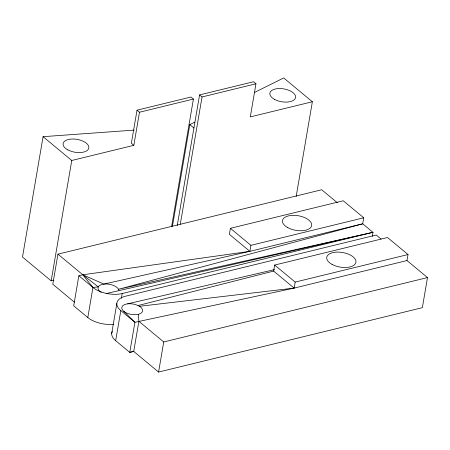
<?xml version="1.0" encoding="UTF-8"?>
<svg xmlns="http://www.w3.org/2000/svg" width="450" height="450" viewBox="0 0 450 450"><rect width="100%" height="100%" fill="white"/><g stroke="black" fill="none" stroke-linecap="round" stroke-linejoin="round"><path stroke-width="0.67" d="M134.213 130.106L43.076 136.676L22.5 257.051L51.182 280.862L53.916 280.192M51.182 280.862L71.758 160.481L43.076 136.676M337.354 202.753L321.699 189.759L57.938 254.149L52.791 284.243L74.407 302.186M372.268 236.419L372.971 232.318L362.717 223.808L249.874 251.353L82.794 274.781L78.846 275.749L73.704 305.843L87.806 317.548A21.15 10.575 9.7 0 0 113.496 324.242M87.806 317.548L92.948 287.454L82.794 274.781L57.938 254.149M137.019 110.188L131.361 143.291L133.824 145.333L139.483 112.23L137.019 110.188L190.941 97.026L193.404 99.067L171.658 226.277M111.684 333.613L116.826 303.519M121.365 298.322L122.181 293.535L372.971 232.318L118.519 289.282L362.717 223.808L363.746 217.789L343.238 200.762L230.394 228.308L229.371 234.326L249.874 251.353L250.903 245.334L230.394 228.308M120.819 310.59L134.927 322.296L294.154 288.101L406.991 260.556L427.5 277.577L422.353 307.671L158.591 372.06L133.729 351.428L129.78 352.389L115.678 340.684L120.819 310.59A21.15 10.575 9.7 0 1 125.443 296.241L376.234 235.024L381.088 239.057M133.729 351.428L138.876 321.334L138.347 314.319M172.434 226.311L189.821 124.616L194.828 122.124M177.249 225.568L199.581 94.916L253.502 81.754L255.96 83.796L250.301 116.899L312.368 101.751L296.168 196.526M180.298 224.167L202.039 96.958L199.581 94.916M158.591 372.06L163.732 341.966L138.876 321.334M274.674 265.061L295.178 282.082L294.154 288.101L273.645 271.08L274.674 265.061L387.512 237.516L408.021 254.537L406.991 260.556M254.273 92.565L283.686 77.94L312.368 101.751M133.841 351.264L129.78 352.389L134.927 322.296L123.756 311.282M294.154 288.101L139.455 306.304A10.558 5.282 9.7 0 1 135.664 314.696A10.558 5.282 9.7 0 1 121.843 307.221A10.558 5.282 9.7 0 1 138.043 305.539L273.645 271.08M139.483 112.23L193.404 99.067M202.039 96.958L255.96 83.796M71.758 160.481L133.824 145.333M250.903 245.334L363.746 217.789M295.178 282.082L408.021 254.537M163.732 341.966L427.5 277.577M127.62 303.84L274.472 269.629M106.611 293.468L372.971 232.318M249.874 251.353L103.871 284.091L82.794 274.781L98.308 286.892L92.948 287.454L78.846 275.749M138.043 305.539L139.455 306.304M189.821 124.616L193.922 128.019M115.678 340.684A21.15 10.575 9.7 0 1 112.297 331.38M122.181 293.535A21.15 10.575 9.7 0 1 92.948 287.454M101.199 292.399A10.575 5.288 9.7 0 1 103.871 284.091A10.575 5.288 9.7 0 1 118.867 290.239M67.854 149.889A13.044 6.519 9.7 0 0 88.718 148.449A13.044 6.519 9.7 0 0 71.342 139.056A13.044 6.519 9.7 0 0 67.854 149.889M332.134 264.442A14.805 7.402 9.7 0 0 355.815 262.811A14.805 7.402 9.7 0 0 336.094 252.146A14.805 7.402 9.7 0 0 332.134 264.442M287.854 227.694A14.805 7.402 9.7 0 0 311.541 226.058A14.805 7.402 9.7 0 0 291.819 215.393A14.805 7.402 9.7 0 0 287.854 227.694M274.607 99.416A13.044 6.519 9.7 0 0 295.47 97.976A13.044 6.519 9.7 0 0 278.1 88.582A13.044 6.519 9.7 0 0 274.607 99.416"/></g></svg>
